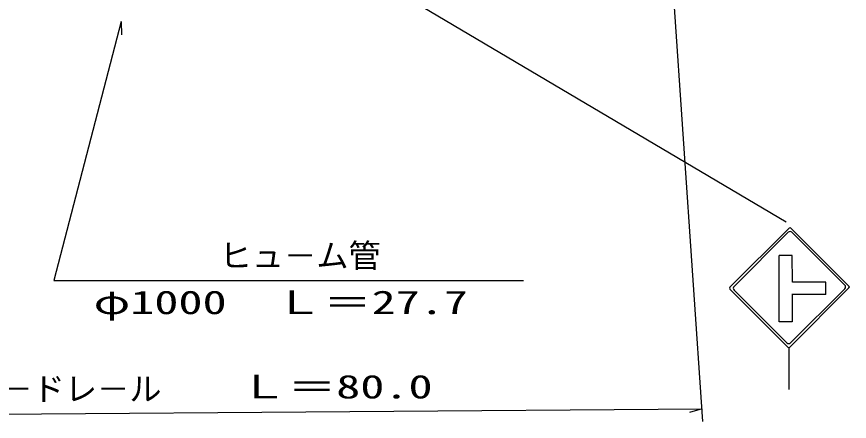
# Model space of a CAD drawing. Units: millimetres, scale not verified. Extents: x 40000 to 680000, y 20000 to 380000.
# Drawn here: x 206204 to 270838, y 242647 to 274094 of the extents above; entities that cross this region are included whole.
import ezdxf
from ezdxf.enums import TextEntityAlignment as Align

# ---------------------------------------------------------------- set-up
doc = ezdxf.new("R2010")
doc.units = ezdxf.units.MM
doc.header["$LTSCALE"] = 1000
doc.layers.add('M-BGD', color=7, linetype='Continuous', lineweight=25)
doc.styles.add('ＭＳ ゴシック', font='')
doc.styles.get('ＭＳ ゴシック').set_extended_font_data('MS Gothic')

msp = doc.modelspace()

# ---------------------------------------------------------------- linework, layer by layer
at = {"layer": 'M-BGD'}
for p, q in [((217863, 286626), (265924, 258153)), ((259477, 242647), (256811, 281572)), ((214308, 273707), (209100, 253585)), ((214308, 273707), (214336, 272667)), ((261563, 253061), (266165, 257663)), ((261889, 253132), (266095, 257338)), ((266307, 257663), (270809, 253161)), ((266377, 257338), (270483, 253232)), ((265396, 250382), (265396, 255534)), ((266395, 255534), (265396, 255534)), ((266417, 253469), (266395, 255534)), ((209100, 253585), (245556, 253585)), ((269004, 253469), (266417, 253469)), ((269004, 252516), (269004, 253469)), ((266066, 248418), (261563, 252920)), ((261889, 252849), (265995, 248743)), ((270809, 253020), (266207, 248418)), ((270483, 252949), (266278, 248743)), ((269004, 252516), (266372, 252516)), ((266395, 252516), (266395, 250382)), ((266395, 250382), (265396, 250382)), ((266135, 248389), (266135, 245114)), ((187140, 243071), (259426, 243621)), ((259426, 243621), (258428, 243325))]:
    msp.add_line(p, q, dxfattribs=at)
for centre, radius, start, end in [((266236, 257196), 200, 45, 135), ((266236, 257592), 100, 45, 135), ((261634, 252991), 100, 135, 225), ((262030, 252991), 200, 135, 225), ((270342, 253090), 200, 315, 45), ((270738, 253090), 100, 315, 45), ((266136, 248885), 200, 225, 315), ((266136, 248489), 100, 225, 315)]:
    msp.add_arc(centre, radius, start, end, dxfattribs=at)

# ---------------------------------------------------------------- texts
at = {"layer": 'M-BGD', "style": 'ＭＳ ゴシック'}
for s, p in [('ヒュ－ム管', (221962, 254059)), ('ガ－ドレ－ル', (202446, 243701))]:
    msp.add_text(s, height=1833, dxfattribs=at).set_placement(p, align=Align.BOTTOM_LEFT)
at = {"layer": 'M-BGD', "style": 'ＭＳ ゴシック', "width": 1.5}
for s, p in [('φ1000\u3000Ｌ＝27.7', (212178, 250429)), ('Ｌ＝80.0', (223506, 243877))]:
    msp.add_text(s, height=1833, dxfattribs=at).set_placement(p, align=Align.BOTTOM_LEFT)

doc.saveas('drawing.dxf')
